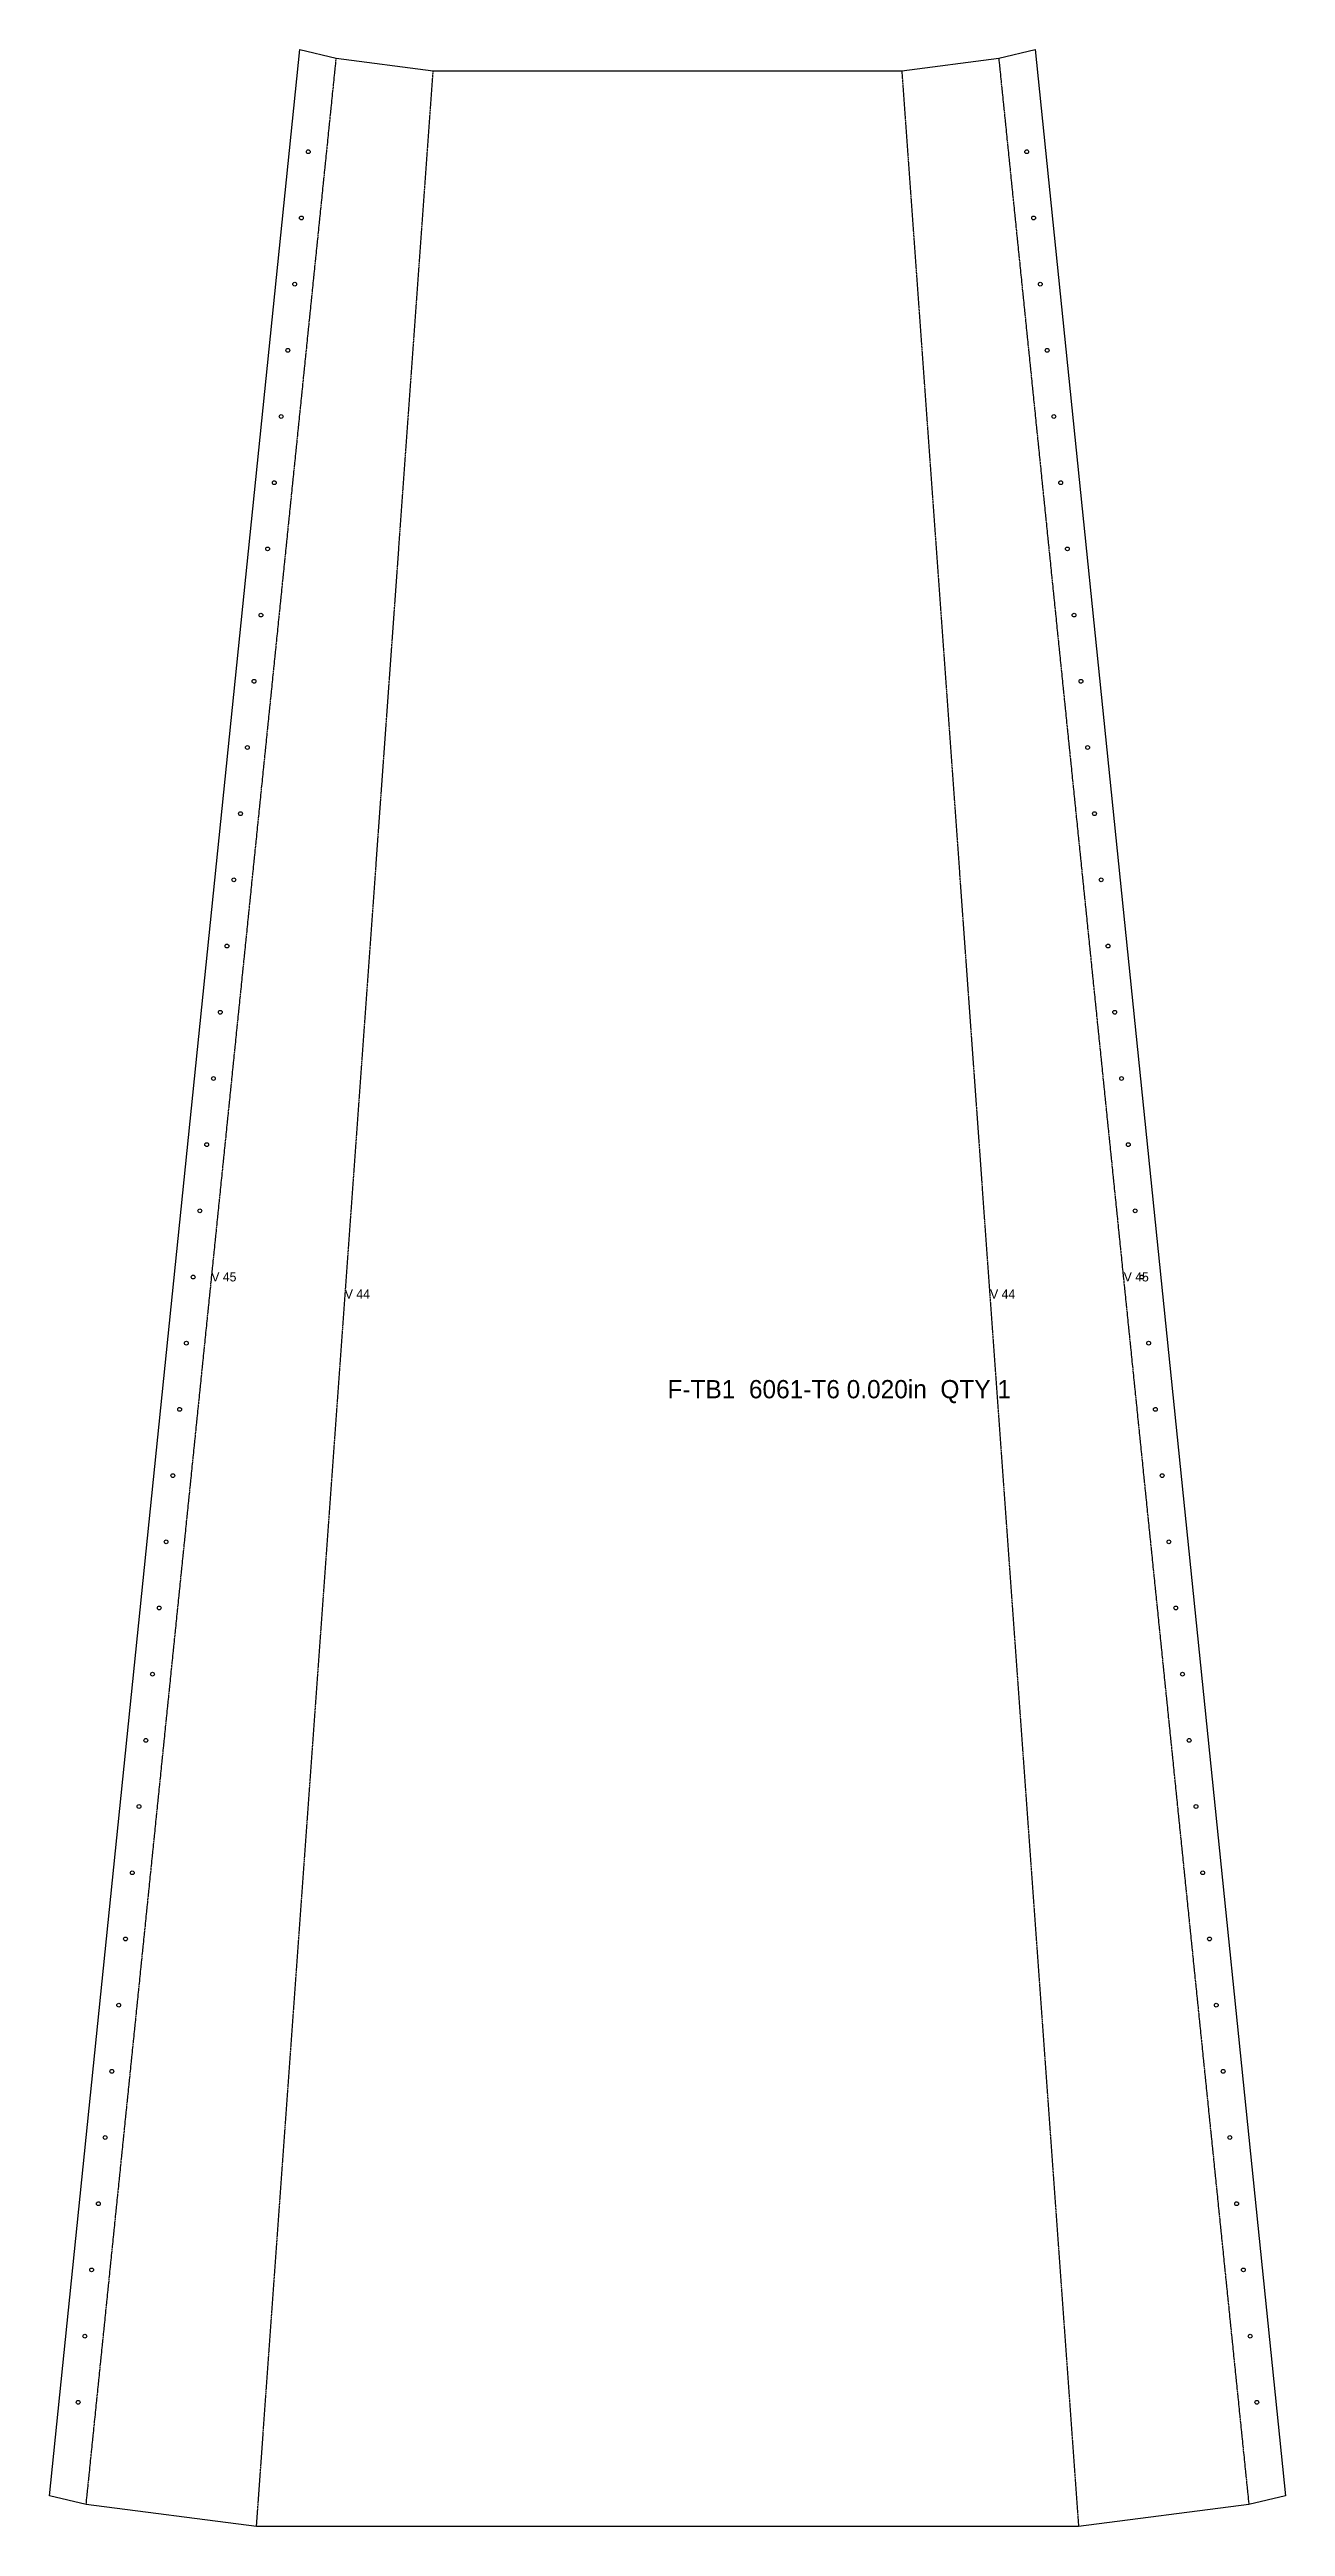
# Model space of a CAD drawing. Header units: millimetres. Extents: x -136 to 676, y 0 to 1628.
import ezdxf

# ---------------------------------------------------------------- set-up
doc = ezdxf.new("R2010")
doc.units = ezdxf.units.MM
doc.linetypes.add('DASHED', pattern=[1.524, 1.27, -0.254])
for name, color, linetype in [('CUT', 7, 'CONTINUOUS'), ('ETCH', 8, 'CONTINUOUS'), ('HOLE', 6, 'CONTINUOUS'), ('VALLEY', 1, 'DASHED')]:
    doc.layers.add(name, color=color, linetype=linetype)

msp = doc.modelspace()

# ---------------------------------------------------------------- linework, layer by layer
at = {"layer": 'CUT'}
msp.add_lwpolyline([(-111.9, 14.5), (-136, 20.2), (28.4, 1627.8), (52.4, 1622), (116.1, 1613.8), (423.9, 1613.8), (487.6, 1622), (511.6, 1627.8), (676, 20.2), (651.9, 14.5), (540, 0), (0, 0), (-111.9, 14.5)], close=True, dxfattribs=at)
at = {"layer": 'HOLE'}
for centre in [(34, 1560.6), (506, 1560.6), (29.5, 1517.1), (510.5, 1517.1), (25.1, 1473.6), (514.9, 1473.6), (20.6, 1430.1), (519.4, 1430.1), (16.2, 1386.6), (523.8, 1386.6), (11.7, 1343.1), (528.3, 1343.1), (7.3, 1299.6), (532.7, 1299.6), (2.9, 1256.1), (537.1, 1256.1), (-1.6, 1212.6), (541.6, 1212.6), (-6, 1169.1), (546, 1169.1), (-10.5, 1125.6), (550.5, 1125.6), (-14.9, 1082.1), (554.9, 1082.1), (-19.4, 1038.6), (559.4, 1038.6), (-23.8, 995.1), (563.8, 995.1), (-28.3, 951.6), (568.3, 951.6), (-32.7, 908.1), (572.7, 908.1), (-37.2, 864.6), (577.2, 864.6), (-41.6, 821.1), (581.6, 821.1), (-46.1, 777.6), (586.1, 777.6), (-50.5, 734.1), (590.5, 734.1), (-55, 690.6), (595, 690.6), (-59.4, 647.1), (599.4, 647.1), (-63.9, 603.6), (603.9, 603.6), (-68.3, 560.1), (608.3, 560.1), (-72.7, 516.6), (612.7, 516.6), (-77.2, 473.1), (617.2, 473.1), (-81.6, 429.6), (621.6, 429.6), (-86.1, 386.1), (626.1, 386.1), (-90.5, 342.6), (630.5, 342.6), (-95, 299.1), (635, 299.1), (-99.4, 255.6), (639.4, 255.6), (-103.9, 212.1), (643.9, 212.1), (-108.3, 168.6), (648.3, 168.6), (-112.8, 125.1), (652.8, 125.1), (-117.2, 81.6), (657.2, 81.6)]:
    msp.add_circle(centre, 1.25, dxfattribs=at)
at = {"layer": 'VALLEY'}
for p, q in [((-111.9, 14.5), (52.4, 1622)), ((0, 0), (116.1, 1613.8)), ((423.9, 1613.8), (540, 0)), ((487.6, 1622), (651.9, 14.5))]:
    msp.add_line(p, q, dxfattribs=at)

# ---------------------------------------------------------------- texts
at = {"layer": 'ETCH'}
for s, height, p in [('V 45', 6, (-29.7, 818.2)), ('V 45', 6, (569.7, 818.2)), ('V 44', 6, (58, 806.9)), ('V 44', 6, (481.9, 806.9)), ('F-TB1  6061-T6 0.020in  QTY 1', 12, (270, 741.4))]:
    msp.add_text(s, height=height, dxfattribs=at).set_placement(p)

doc.saveas('drawing.dxf')
